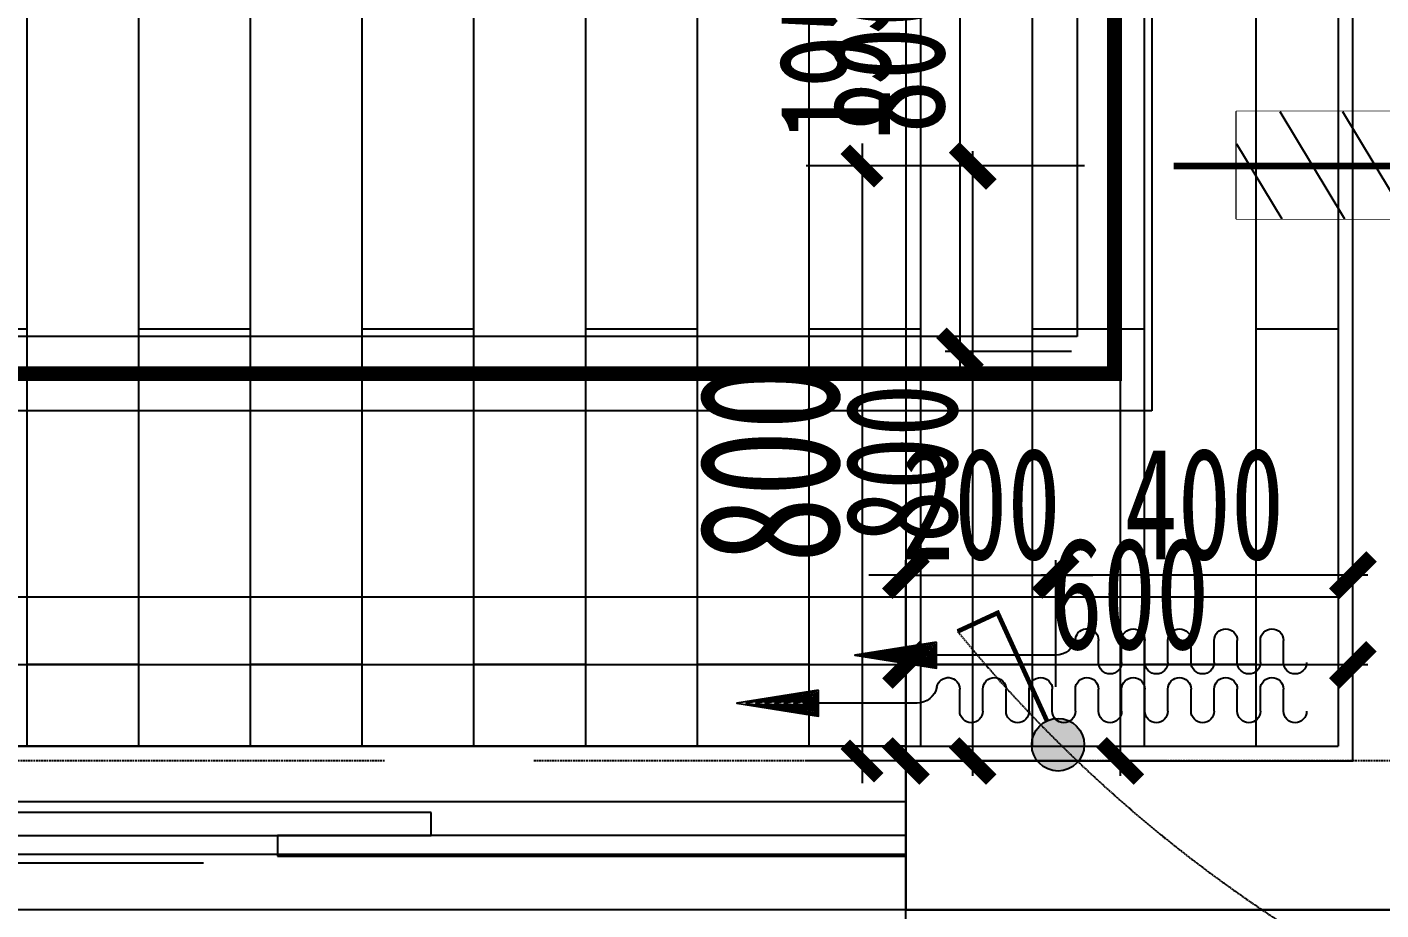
# Model space of a CAD drawing. Extents: x -255202 to 66368, y -6372500 to 603.
# Drawn here: x 60965 to 62783, y -3265287 to -3264102 of the extents above; entities that cross this region are included whole.
import ezdxf
from ezdxf.enums import TextEntityAlignment as Align

# ---------------------------------------------------------------- set-up
doc = ezdxf.new("R2010")
doc.units = 0
doc.header["$LTSCALE"] = 10
doc.header["$MEASUREMENT"] = 0
for name, pattern in [('__DASH', [0.35, 0.25, -0.1]), ('CONTINOUS', [0]), ('DASH', [0.35, 0.25, -0.1]), ('DOTE', [2.4200000000000004, 2, -0.2, 0.02, -0.2]), ('HIDDEN', [0.375, 0.25, -0.125])]:
    doc.linetypes.add(name, pattern=pattern)
for name, color, linetype in [('A-WALL（砌体墙）', 7, 'Continuous'), ('A-墙体完成面', 15, 'Continuous'), ('A-门', 251, 'Continuous'), ('D-地面材料', 250, 'Continuous'), ('DIM-地面材质放线', 149, 'Continuous'), ('DIM-开关定位', 149, 'Continuous'), ('DIM-插座定位', 146, 'Continuous'), ('DIM-灯具定位', 149, 'Continuous'), ('E-开关示意', 34, 'Continuous'), ('G-BEAM', 4, 'DASH'), ('G-BEAM_CON', 4, 'Continuous'), ('J-空调外机', 48, 'HIDDEN'), ('J-窗帘', 8, 'Continuous'), ('J孔洞标注', 149, 'Continuous'), ('T-天花造型', 45, 'Continuous'), ('T-灯具、灯带', 13, 'Continuous'), ('墙体定位图', 7, 'Continuous'), ('孔洞', 53, 'Continuous'), ('孔洞标注', 58, 'Continuous')]:
    doc.layers.add(name, color=color, linetype=linetype)
doc.styles.add('样式222', font='', dxfattribs={"width": 0.7})
doc.styles.get('样式222').set_extended_font_data('STXihei')
doc.dimstyles.new('DK-50', dxfattribs={"dimscale": 50, "dimtxt": 3, "dimasz": 1, "dimexe": 0.4, "dimexo": 0.4, "dimgap": 0.4, "dimtad": 1, "dimtoh": 1, "dimdec": 0, "dimrnd": 5, "dimdsep": 46, "dimtxsty": '样式222', "dimblk": 'ARCHTICK', "dimcen": 3, "dimdle": 0.4, "dimclrd": 149, "dimclre": 149, "dimclrt": 149, "dimadec": 0, "dimazin": 0, "dimtfac": 1, "dimtdec": 0, "dimtix": 1, "dimtmove": 2, "dimatfit": 3, "dimldrblk": 'ARCHTICK', "dimfxl": 3, "dimfxlon": 1, "dimtvp": 1, "dimtolj": 1, "dimtzin": 0, "dimarcsym": 0})
doc.dimstyles.new('副本 DK-75', dxfattribs={"dimscale": 75, "dimtxt": 2.5, "dimasz": 0.6, "dimexe": 1, "dimexo": 1, "dimgap": 0.4, "dimtad": 1, "dimdec": 0, "dimrnd": 5, "dimdsep": 46, "dimtxsty": '样式222', "dimblk": 'ARCHTICK', "dimcen": 3, "dimdle": 0.4, "dimclrd": 149, "dimclre": 149, "dimclrt": 149, "dimadec": 0, "dimazin": 0, "dimtfac": 1, "dimtdec": 0, "dimtix": 1, "dimtmove": 2, "dimatfit": 3, "dimldrblk": 'ARCHTICK', "dimfxl": 3, "dimfxlon": 1, "dimtvp": 1, "dimtolj": 1, "dimtzin": 0, "dimarcsym": 0})

# ---------------------------------------------------------------- blocks, each defined once
blk = doc.blocks.new('_ArchTick')
at = {"color": 0, "linetype": 'ByBlock', "const_width": 0.4}
blk.add_lwpolyline([(-0.5, -0.5), (0.5, 0.5)], dxfattribs=at)
blk = doc.blocks.new('*D120')
at = {"layer": 'Defpoints', "color": 0, "transparency": 16777216}
for p in [(62745.08434002801, -3263137.161124496), (62145.00000000017, -3265087.021671441), (62745.08434389088, -3265087.021671441)]:
    blk.add_point(p, dxfattribs=at)
at = {"layer": 'DIM-插座定位', "color": 149, "lineweight": -2, "transparency": 16777216}
for p, q in [((62145.00000000017, -3263117.161124496), (62145.00000000017, -3265107.021671441)), ((62295.00000000017, -3263137.161124496), (62125.00000000017, -3263137.161124496)), ((62295.00000000017, -3265087.021671441), (62125.00000000017, -3265087.021671441))]:
    blk.add_line(p, q, dxfattribs=at)
at = {"layer": 'DIM-插座定位', "color": 149, "lineweight": -2, "transparency": 16777216, "xscale": 50, "yscale": 50, "zscale": 50}
for p, rotation in [((62145.00000000017, -3263137.161124496), 90), ((62145.00000000017, -3265087.021671441), 270)]:
    blk.add_blockref('_ArchTick', p, dxfattribs=dict(at, rotation=rotation))
at = {"layer": 'DIM-插座定位', "color": 149, "transparency": 16777216, "insert": (62049.99999999924, -3264112.091397968), "char_height": 150, "attachment_point": 5, "rotation": 90, "style": '样式222'}
blk.add_mtext('\\A1;1950', dxfattribs=at)
blk = doc.blocks.new('*D131')
at = {"layer": 'Defpoints', "color": 0, "transparency": 16777216}
for p in [(62346.07489389784, -3264837.432924481), (62346.07489389784, -3265063.715284513), (62145.08434372321, -3265087.021671439)]:
    blk.add_point(p, dxfattribs=at)
at = {"layer": 'DIM-开关定位', "color": 149, "lineweight": -2, "transparency": 16777216}
for p, q in [((62145.08434372321, -3264987.432924481), (62145.08434372321, -3264817.432924481)), ((62346.07489389784, -3264987.432924481), (62346.07489389784, -3264817.432924481)), ((62145.08434372321, -3264837.432924481), (62095.08434372321, -3264837.432924481)), ((62145.08434372321, -3264837.432924481), (62346.07489389784, -3264837.432924481)), ((62346.07489389784, -3264837.432924481), (62396.07489389784, -3264837.432924481))]:
    blk.add_line(p, q, dxfattribs=at)
at = {"layer": 'DIM-开关定位', "color": 149, "lineweight": -2, "transparency": 16777216, "xscale": 50, "yscale": 50, "zscale": 50}
blk.add_blockref('_ArchTick', (62145.08434372321, -3264837.432924481), dxfattribs=at)
at = {"layer": 'DIM-开关定位', "color": 149, "lineweight": -2, "transparency": 16777216, "xscale": 50, "yscale": 50, "zscale": 50, "rotation": 180}
blk.add_blockref('_ArchTick', (62346.07489389784, -3264837.432924481), dxfattribs=at)
at = {"layer": 'DIM-开关定位', "color": 149, "transparency": 16777216, "insert": (62245.57961881052, -3264742.432924481), "char_height": 150, "attachment_point": 5, "style": '样式222'}
blk.add_mtext('\\A1;200', dxfattribs=at)
blk = doc.blocks.new('*U79')
for points in [[(-0.4338071218311021, 0.1796887933164804), (-0.3904160950752341, -0.2608676946291414), (-0.3904160950752341, 0.2608676946291417)], [(-0.3904160950752341, 0.2608676946291417), (-0.3320215967334936, -0.3320215967334935), (-0.3320215967334936, 0.3320215967334937)], [(-0.3904160950752341, -0.2608676946291414), (-0.3904160950752341, 0.2608676946291417), (-0.3320215967334936, -0.3320215967334935)], [(-0.3320215967334936, 0.3320215967334937), (-0.2608676946291415, -0.3904160950752341), (-0.2608676946291415, 0.3904160950752342)], [(-0.3320215967334936, -0.3320215967334935), (-0.3320215967334936, 0.3320215967334937), (-0.2608676946291415, -0.3904160950752341)], [(-0.2608676946291415, 0.3904160950752342), (-0.1796887933164801, -0.4338071218311021), (-0.1796887933164801, 0.4338071218311021)], [(-0.2608676946291415, -0.3904160950752341), (-0.2608676946291415, 0.3904160950752342), (-0.1796887933164801, -0.4338071218311021)], [(-0.1796887933164801, 0.4338071218311021), (-0.0916045524473026, -0.4605271841768374), (-0.0916045524473026, 0.4605271841768375)], [(-0.1796887933164801, -0.4338071218311021), (-0.1796887933164801, 0.4338071218311021), (-0.0916045524473026, -0.4605271841768374)], [(-0.0916045524473026, 0.4605271841768375), (-1e-16, -0.4695494451012771), (-1e-16, 0.4695494451012773)], [(-0.0916045524473026, -0.4605271841768374), (-0.0916045524473026, 0.4605271841768375), (-1e-16, -0.4695494451012771)], [(-0.4695494451012772, 0), (-0.4605271841768374, -0.0916045524473025), (-0.4605271841768374, 0.0916045524473031)], [(-0.4605271841768374, 0.0916045524473031), (-0.4338071218311021, -0.17968879331648), (-0.4338071218311021, 0.1796887933164804)], [(-0.4605271841768374, -0.0916045524473025), (-0.4605271841768374, 0.0916045524473031), (-0.4338071218311021, -0.17968879331648)], [(-0.4338071218311021, -0.17968879331648), (-0.4338071218311021, 0.1796887933164804), (-0.3904160950752341, -0.2608676946291414)]]:
    blk.add_solid(points)
at = {"extrusion": (0, 0, -1)}
for points in [[(1e-16, -0.4695494451012771), (1e-16, 0.4695494451012773), (-0.0916045524473024, -0.4605271841768373)], [(1e-16, 0.4695494451012773), (-0.0916045524473024, -0.4605271841768373), (-0.0916045524473024, 0.4605271841768376)], [(-0.0916045524473024, -0.4605271841768373), (-0.0916045524473024, 0.4605271841768376), (-0.1796887933164799, -0.4338071218311021)], [(-0.0916045524473024, 0.4605271841768376), (-0.1796887933164799, -0.4338071218311021), (-0.1796887933164799, 0.4338071218311023)], [(-0.1796887933164799, -0.4338071218311021), (-0.1796887933164799, 0.4338071218311023), (-0.2608676946291413, -0.390416095075234)], [(-0.1796887933164799, 0.4338071218311023), (-0.2608676946291413, -0.390416095075234), (-0.2608676946291413, 0.3904160950752345)], [(-0.2608676946291413, -0.390416095075234), (-0.2608676946291413, 0.3904160950752345), (-0.3320215967334934, -0.3320215967334935)], [(-0.2608676946291413, 0.3904160950752345), (-0.3320215967334934, -0.3320215967334935), (-0.3320215967334934, 0.3320215967334939)], [(-0.3320215967334934, -0.3320215967334935), (-0.3320215967334934, 0.3320215967334939), (-0.390416095075234, -0.2608676946291414)], [(-0.3320215967334934, 0.3320215967334939), (-0.390416095075234, -0.2608676946291414), (-0.390416095075234, 0.260867694629142)], [(-0.390416095075234, -0.2608676946291414), (-0.390416095075234, 0.260867694629142), (-0.4338071218311019, -0.17968879331648)], [(-0.390416095075234, 0.260867694629142), (-0.4338071218311019, -0.17968879331648), (-0.4338071218311019, 0.1796887933164809)], [(-0.4338071218311019, -0.17968879331648), (-0.4338071218311019, 0.1796887933164809), (-0.4605271841768372, -0.0916045524473026)], [(-0.4338071218311019, 0.1796887933164809), (-0.4605271841768372, -0.0916045524473026), (-0.4605271841768372, 0.0916045524473042)], [(-0.4605271841768372, -0.0916045524473026), (-0.4605271841768372, 0.0916045524473042), (-0.4695494451012775, 5e-15)]]:
    blk.add_solid(points, dxfattribs=at)
blk = doc.blocks.new('开关单01')
for p, q in [((110.3760311594542, 109.3887381767163), (76.96745322688093, 142.7973160785095)), ((20.40882511509153, 19.42153213427445), (110.3760311594542, 109.3887381767163))]:
    blk.add_line(p, q)
at = {"ltscale": 0.3, "const_width": 5}
blk.add_lwpolyline([(76.96745322688093, 142.7973160785095), (110.3760311594542, 109.3887381767163), (19.92129580400964, 19.9212958040096)], dxfattribs=at)
blk.add_circle((0, 0), 28.17296670607665)
at = {"extrusion": (0, 0, -1), "xscale": 60, "yscale": 60, "zscale": -60, "rotation": 90}
blk.add_blockref('*U79', (0, 0), dxfattribs=at)
blk = doc.blocks.new('*D209')
at = {"layer": 'Defpoints', "color": 0, "linetype": 'ByBlock', "transparency": 16777216}
for p in [(62452.13192907396, -3263737.161124501), (62217.481826207, -3264537.030641495), (62395.49311974771, -3264537.030641495)]:
    blk.add_point(p, dxfattribs=at)
at = {"layer": 'DIM-灯具定位', "color": 149, "linetype": 'ByBlock', "lineweight": -2, "transparency": 16777216}
for p, q in [((62217.481826207, -3263717.161124501), (62217.481826207, -3264557.030641495)), ((62367.481826207, -3263737.161124501), (62197.481826207, -3263737.161124501)), ((62367.481826207, -3264537.030641495), (62197.481826207, -3264537.030641495))]:
    blk.add_line(p, q, dxfattribs=at)
at = {"layer": 'DIM-灯具定位', "color": 149, "linetype": 'ByBlock', "lineweight": -2, "transparency": 16777216, "xscale": 50, "yscale": 50, "zscale": 50}
for p, rotation in [((62217.481826207, -3263737.161124501), 90), ((62217.481826207, -3264537.030641495), 270)]:
    blk.add_blockref('_ArchTick', p, dxfattribs=dict(at, rotation=rotation))
at = {"layer": 'DIM-灯具定位', "color": 149, "linetype": 'ByBlock', "transparency": 16777216, "insert": (62122.48182620606, -3264137.095882997), "char_height": 150, "attachment_point": 5, "rotation": 90, "style": '样式222'}
blk.add_mtext('\\A1;800', dxfattribs=at)
blk = doc.blocks.new('DRAP')
at = {"color": 250}
for p, q in [((39.32081005553482, 46.72263380710501), (39.32081005553482, 83.65059129253495)), ((78.13309076807855, 46.7226338069886), (78.13309076807855, 83.65059129253495)), ((116.9453714806004, 46.72263380710501), (116.9453714805968, 83.65059129241854)), ((155.7576521931478, 46.7226338069886), (155.7576521931442, 83.65059129241854)), ((194.5699329056915, 46.72263380710501), (194.5699329056915, 83.65059129241854)), ((233.3822136182243, 46.72263380710501), (233.3822136182243, 83.65059129241854)), ((272.1944943307572, 46.72263380710501), (272.1944943307572, 83.65059129253495)), ((311.00677504329, 46.72263380710501), (311.00677504329, 83.65059129241854)), ((349.819055755841, 46.7226338069886), (349.819055755841, 83.65059129253495)), ((421.6377484275436, 58.76059222524054), (758.9475622098435, 58.76059222535696)), ((39.32081005553482, -35.16112542664632), (39.32081005553482, 1.766832058783621)), ((78.13309076807855, -35.16112542664632), (78.13309076808218, 1.766832058783621)), ((116.9453714806004, -35.16112542664632), (116.9453714806004, 1.766832058900036)), ((155.7576521931478, -35.16112542664632), (155.7576521931442, 1.766832058667205)), ((194.5699329056952, -35.16112542664632), (194.5699329056915, 1.766832058783621)), ((233.382213618228, -35.16112542664632), (233.3822136182243, 1.766832058667205)), ((272.1944943307572, -35.16112542652991), (272.1944943307572, 1.766832058667205)), ((311.00677504329, -35.16112542664632), (311.00677504329, 1.766832058783621)), ((349.8190557558373, -35.16112542652991), (349.8190557558446, 1.766832058667205)), ((388.6313364683701, -35.16112542676274), (388.6313364683738, 1.766832058783621)), ((427.4436171809211, -35.16112542664632), (427.4436171809211, 1.766832058667205)), ((466.2558978934539, -35.16112542664632), (466.2558978934539, 1.766832058783621)), ((505.0681786059868, -35.16112542664632), (505.0681786059868, 1.766832058783621)), ((543.8804593185196, -35.16112542664632), (543.8804593185196, 1.766832058667205)), ((582.6927400310669, -35.16112542664632), (582.6927400310669, 1.766832058667205)), ((654.2767111010435, -21.83185077807866), (840.2600622098398, -21.83185077807866))]:
    blk.add_line(p, q, dxfattribs=at)
at = {"color": 250, "linetype": 'Continuous'}
for points in [[(621.9065766366803, 80.54987127985805), (758.9475622098435, 58.76059222535696), (621.9065766366839, 36.97131317085586)], [(624.4065766366839, 77.6209722883068), (743.0266129241318, 58.76059222535696), (624.4065766366839, 39.90021216217428)], [(626.9065766366839, 74.69207329687197), (727.1056636384419, 58.76059222524054), (626.9065766366839, 42.82911115372553)], [(629.4065766366839, 71.76317430543713), (711.1847143527411, 58.76059222524054), (629.4065766366803, 45.75801014516037)], [(631.9065766366803, 68.8342753140023), (695.2637650670476, 58.76059222524054), (631.9065766366839, 48.68690913671162)], [(634.4065766366803, 65.90537632256746), (679.3428157813469, 58.76059222524054), (634.4065766366839, 51.61580812803004)], [(636.9065766366839, 62.97647733101621), (663.4218664956388, 58.76059222524054), (636.9065766366803, 54.54470711958129)], [(639.4065766366839, 60.04757833958138), (647.5009172099344, 58.76059222535696), (639.4065766366803, 57.47360611113254)], [(819.7815766366803, -0.0425717233447358), (956.8225622098398, -21.83185077796225), (819.7815766366839, -43.62112983246334)], [(822.2815766366839, -2.971470714895986), (940.9016129241318, -21.83185077796225), (822.2815766366803, -40.69223084114492)], [(824.7815766366839, -5.900369706330821), (924.9806636384455, -21.83185077796225), (824.7815766366803, -37.76333184959367)], [(827.2815766366803, -8.829268697882071), (909.0597143527411, -21.83185077796225), (827.2815766366839, -34.83443285815883)], [(829.7815766366803, -11.75816768931691), (893.1387650670513, -21.83185077807866), (829.7815766366839, -31.90553386660758)], [(832.2815766366803, -14.68706668086816), (877.2178157813432, -21.83185077807866), (832.2815766366839, -28.97663487517275)], [(834.7815766366839, -17.61596567230299), (861.2968664956388, -21.83185077796225), (834.7815766366839, -26.0477358836215)], [(837.2815766366803, -20.54486466385424), (845.375917209938, -21.83185077807866), (837.2815766366803, -23.11883689218666)]]:
    blk.add_lwpolyline(points, close=True, dxfattribs=at)
at = {"color": 250}
for centre, radius, start, end in [((58.72695041179759, 83.65059129241854), 19.40614035626747, 0, 180), ((136.3515118368814, 83.65059129241854), 19.40614035626747, 0, 180), ((213.9760732619579, 83.65059129241854), 19.40614035626747, 0, 180), ((291.6006346870236, 83.65059129230212), 19.40614035626747, 0, 180), ((369.2251961121074, 83.65059129241854), 19.40614035626747, 9.59477245366293, 180), ((421.6377484275399, 92.51059222524054), 33.75, 189.5947724536629, 270), ((19.91466969926842, 46.72263380710501), 19.40614035626747, 180, 0), ((97.5392311243304, 46.72263380710501), 19.40614035626747, 180, 0), ((175.1637925494106, 46.7226338069886), 19.40614035626747, 180, 0), ((252.7883539744907, 46.7226338069886), 19.40614035626747, 180, 0), ((330.4129153995564, 46.72263380710501), 19.40614035626747, 180, 0), ((58.72695041179759, 1.766832058667205), 19.40614035626747, 0, 180), ((136.3515118368778, 1.766832058667205), 19.40614035626747, 0, 180), ((213.9760732619579, 1.766832058783621), 19.40614035626747, 0, 180), ((291.6006346870236, 1.766832058783621), 19.40614035626747, 0, 180), ((369.2251961121074, 1.766832058667205), 19.40614035626747, 0, 180), ((446.8497575371875, 1.766832058667205), 19.40614035626747, 0, 180), ((524.4743189622532, 1.766832058667205), 19.40614035626747, 0, 180), ((602.0988803873333, 1.766832058783621), 19.40614035626747, 11.00949546774086, 180), ((654.2767111010435, 11.91814922203775), 33.75, 191.0094954677409, 270), ((19.91466969926842, -35.16112542664632), 19.40614035626747, 180, 0), ((97.53923112433404, -35.16112542664632), 19.40614035626747, 180, 0), ((175.1637925494106, -35.16112542652991), 19.40614035626747, 180, 0), ((252.7883539744907, -35.16112542664632), 19.40614035626747, 180, 0), ((330.41291539956, -35.16112542664632), 19.40614035626747, 180, 0), ((408.0374768246547, -35.16112542664632), 19.40614035626747, 180, 0), ((485.6620382497204, -35.16112542664632), 19.40614035626747, 180, 0), ((563.2865996748005, -35.16112542652991), 19.40614035626747, 180, 0)]:
    blk.add_arc(centre, radius, start, end, dxfattribs=at)
blk = doc.blocks.new('$DorLib2D$00000138')
at = {"color": 0, "linetype": 'Continuous'}
for p, q in [((-0.2875000000003638, -2.131628207280301e-14), (-0.2875000000003638, 0.1537753792110692)), ((-0.2875000000003638, 0.1537753792110692), (0, 0.1537753792110692)), ((-0.5, -0.139864741756405), (-0.5, -2.131628207280301e-14)), ((-0.5, -2.131628207280301e-14), (-0.21875, -2.131628207280301e-14)), ((0, -2.131628207280301e-14), (-0.2875000000003638, -2.131628207280301e-14)), ((-0.21875, -2.131628207280301e-14), (-0.21875, -0.139864741756405)), ((-0.21875, -0.139864741756405), (-0.5, -0.139864741756405)), ((-0.1856715078083653, -0.1859990653694013), (-0.03702418641842087, -0.1859990653694013))]:
    blk.add_line(p, q, dxfattribs=at)
blk = doc.blocks.new('*U92')
at = {"color": 48}
blk.add_lwpolyline([(22.32641585014062, -11.71718853190198), (22.32641585014062, 68.2828114685908), (242.3264253518428, 68.28281146888911), (242.3264253518428, -11.71718853160367)], close=True, dxfattribs=at)
blk.add_wipeout([(22.32641585014062, -11.717188531901968), (22.32641585014062, 68.28281146859081), (242.32642535184272, 68.28281146888907), (242.32642535184272, -11.717188531603654)])
at = {"color": 48, "const_width": 5}
blk.add_lwpolyline([(-4.865193571313284, 28.79380488268362), (289.2239972769073, 28.79380488267634)], dxfattribs=at)
blk = doc.blocks.new('主卧室孔洞')
at = {"color": 1, "xscale": -1, "rotation": 180}
blk.add_blockref('*U92', (270.7556833982671, -8599.90948264424), dxfattribs=at)
at = {"color": 48, "linetype": 'ByBlock'}
for p, q in [((340.9831373641647, -8588.192294112403), (293.0820992484078, -8668.19229411283)), ((387.6053140951173, -8588.192294112465), (339.7042759793594, -8668.192294112894)), ((434.2274908260689, -8588.192294112529), (386.3264527103111, -8668.192294112958)), ((480.8496675570203, -8588.192294112592), (432.9486294412634, -8668.19229411302)), ((513.0821087501098, -8612.224734500549), (479.570806172215, -8668.192294113083))]:
    blk.add_line(p, q, dxfattribs=at)
blk = doc.blocks.new('WDD')
at = {"layer": '孔洞', "color": 48, "linetype": 'ByBlock', "xscale": 1.80468753947396, "yscale": 1.80468753947396, "zscale": 1.80468753947396}
blk.add_blockref('主卧室孔洞', (-180206.8185476576, -3307052.57929104, -6.894340875746146), dxfattribs=at)
at = {"layer": '孔洞', "color": 48, "linetype": 'ByBlock'}
blk.add_circle((-179863.9160635076, -3322624.692595416, -6.894340875746146), 136.9467697016375, dxfattribs=at)
blk = doc.blocks.new('RWSDX')
at = {"layer": '孔洞', "color": 48, "style": '样式222', "width": 0.7}
blk.add_text('2', height=187.4987569642499, dxfattribs=at).set_placement((-185373.4795175676, -3336332.913601094, -6.894340875746146), align=Align.RIGHT)
at = {"layer": '孔洞', "linetype": 'ByBlock'}
blk.add_blockref('WDD', (-5557.295279994607, -13621.03014608892), dxfattribs=at)
blk = doc.blocks.new('*D288')
at = {"layer": 'Defpoints', "color": 0, "transparency": 16777216}
for p in [(62646.14217668269, -3264288.000000002), (62086.03709688108, -3265087.021671441), (62646.14217668278, -3265087.021671441)]:
    blk.add_point(p, dxfattribs=at)
at = {"layer": 'J孔洞标注', "color": 149, "lineweight": -2, "transparency": 16777216}
for p, q in [((62086.03709688108, -3264258.000000002), (62086.03709688108, -3265117.021671441)), ((62311.03709688108, -3264288.000000002), (62011.03709688108, -3264288.000000002)), ((62311.03709688108, -3265087.021671441), (62011.03709688108, -3265087.021671441))]:
    blk.add_line(p, q, dxfattribs=at)
at = {"layer": 'J孔洞标注', "color": 149, "lineweight": -2, "transparency": 16777216, "xscale": 45, "yscale": 45, "zscale": 45}
for p, rotation in [((62086.03709688108, -3264288.000000002), 90), ((62086.03709688108, -3265087.021671441), 270)]:
    blk.add_blockref('_ArchTick', p, dxfattribs=dict(at, rotation=rotation))
at = {"layer": 'J孔洞标注', "color": 149, "transparency": 16777216, "insert": (61962.28709688014, -3264687.510835721), "char_height": 187.5, "attachment_point": 5, "rotation": 90, "style": '样式222'}
blk.add_mtext('\\A1;800', dxfattribs=at)
blk = doc.blocks.new('*D313')
at = {"layer": 'Defpoints', "color": 0, "linetype": 'ByBlock', "transparency": 16777216}
for p in [(62234.66868994228, -3264288.000000002), (62690.94588331685, -3264288.000000002), (63287.66868994213, -3265087.021671441)]:
    blk.add_point(p, dxfattribs=at)
at = {"layer": '孔洞标注', "color": 149, "linetype": 'ByBlock', "lineweight": -2, "transparency": 16777216}
for p, q in [((62234.66868994228, -3265107.021671441), (62234.66868994228, -3264268.000000002)), ((62384.66868994228, -3264288.000000002), (62214.66868994228, -3264288.000000002)), ((62384.66868994228, -3265087.021671441), (62214.66868994228, -3265087.021671441))]:
    blk.add_line(p, q, dxfattribs=at)
at = {"layer": '孔洞标注', "color": 149, "linetype": 'ByBlock', "lineweight": -2, "transparency": 16777216, "xscale": 50, "yscale": 50, "zscale": 50}
for p, rotation in [((62234.66868994228, -3264288.000000002), 90), ((62234.66868994228, -3265087.021671441), 270)]:
    blk.add_blockref('_ArchTick', p, dxfattribs=dict(at, rotation=rotation))
at = {"layer": '孔洞标注', "color": 149, "linetype": 'ByBlock', "transparency": 16777216, "insert": (62139.66868994134, -3264687.510835721), "char_height": 150, "attachment_point": 5, "rotation": 90, "style": '样式222'}
blk.add_mtext('\\A1;800', dxfattribs=at)
blk = doc.blocks.new('fgdgdgd')
at = {"layer": 'G-BEAM'}
for p, q in [((164752.5632162773, 59224.83510910627), (162052.5645185125, 59224.83510910627)), ((167552.5632162801, 59224.83510910627), (164952.5632162773, 59224.83510910627))]:
    blk.add_line(p, q, dxfattribs=at)
at = {"layer": 'G-BEAM_CON', "linetype": 'Continuous'}
blk.add_line((167552.5632162801, 59024.83510910627), (162052.5645185125, 59024.83510910627), dxfattribs=at)
blk = doc.blocks.new('*D674')
at = {"layer": 'Defpoints', "color": 0, "transparency": 16777216}
for p in [(62845.08434389085, -3265033.5), (62845.08434389085, -3265087.021671439), (63045.08434389036, -3265087.021671439)]:
    blk.add_point(p, dxfattribs=at)
at = {"layer": '墙体定位图', "color": 149, "lineweight": -2, "transparency": 16777216}
for p, q in [((62845.08434389085, -3265067.021671439), (62845.08434389085, -3265013.5)), ((63045.08434389036, -3265067.021671439), (63045.08434389036, -3265013.5)), ((62845.08434389085, -3265033.5), (62795.08434389085, -3265033.5)), ((63045.08434389036, -3265033.5), (62845.08434389085, -3265033.5)), ((63045.08434389036, -3265033.5), (63095.08434389036, -3265033.5))]:
    blk.add_line(p, q, dxfattribs=at)
at = {"layer": '墙体定位图', "color": 149, "lineweight": -2, "transparency": 16777216, "xscale": 50, "yscale": 50, "zscale": 50}
blk.add_blockref('_ArchTick', (62845.08434389085, -3265033.5), dxfattribs=at)
at = {"layer": '墙体定位图', "color": 149, "lineweight": -2, "transparency": 16777216, "xscale": 50, "yscale": 50, "zscale": 50, "rotation": 180}
blk.add_blockref('_ArchTick', (63045.08434389036, -3265033.5), dxfattribs=at)
at = {"layer": '墙体定位图', "color": 149, "transparency": 16777216, "insert": (62945.0843438906, -3264938.5), "char_height": 150, "attachment_point": 5, "style": '样式222'}
blk.add_mtext('\\A1;200', dxfattribs=at)
blk = doc.blocks.new('*D684')
at = {"layer": 'Defpoints', "color": 0, "transparency": 16777216}
for p in [(62145.08434372321, -3264958), (62145.08434372321, -3265087.021671439), (62745.08434389085, -3265087.021671439)]:
    blk.add_point(p, dxfattribs=at)
at = {"layer": '墙体定位图', "color": 149, "lineweight": -2, "transparency": 16777216}
for p, q in [((62145.08434372321, -3265067.021671439), (62145.08434372321, -3264938)), ((62745.08434389085, -3265067.021671439), (62745.08434389085, -3264938)), ((62765.08434389085, -3264958), (62125.08434372321, -3264958))]:
    blk.add_line(p, q, dxfattribs=at)
at = {"layer": '墙体定位图', "color": 149, "lineweight": -2, "transparency": 16777216, "xscale": 50, "yscale": 50, "zscale": 50, "rotation": 180}
blk.add_blockref('_ArchTick', (62145.08434372321, -3264958), dxfattribs=at)
at = {"layer": '墙体定位图', "color": 149, "lineweight": -2, "transparency": 16777216, "xscale": 50, "yscale": 50, "zscale": 50}
blk.add_blockref('_ArchTick', (62745.08434389085, -3264958), dxfattribs=at)
at = {"layer": '墙体定位图', "color": 149, "transparency": 16777216, "insert": (62445.08434380703, -3264863), "char_height": 150, "attachment_point": 5, "style": '样式222'}
blk.add_mtext('\\A1;600', dxfattribs=at)
blk = doc.blocks.new('*D685')
at = {"layer": 'Defpoints', "color": 0, "transparency": 16777216}
for p in [(59145.08434372321, 0), (59145.08434372321, 0), (62145.08434372321, -3265087.021671439)]:
    blk.add_point(p, dxfattribs=at)
at = {"layer": '墙体定位图', "color": 149, "lineweight": -2, "transparency": 16777216}
for p, q in [((59145.08434372321, 0), (59145.08434372321, 20)), ((62145.08434372341, -150), (62145.08434372341, 20)), ((62165.08434372341, 0), (59125.08434372321, 0))]:
    blk.add_line(p, q, dxfattribs=at)
at = {"layer": '墙体定位图', "color": 149, "lineweight": -2, "transparency": 16777216, "xscale": 50, "yscale": 50, "zscale": 50, "rotation": 180}
blk.add_blockref('_ArchTick', (59145.08434372321, 0), dxfattribs=at)
at = {"layer": '墙体定位图', "color": 149, "lineweight": -2, "transparency": 16777216, "xscale": 50, "yscale": 50, "zscale": 50}
blk.add_blockref('_ArchTick', (62145.08434372341, 0), dxfattribs=at)
at = {"layer": '墙体定位图', "color": 149, "transparency": 16777216, "insert": (60645.08434372331, 95), "char_height": 150, "attachment_point": 5, "style": '样式222'}
blk.add_mtext('\\A1;3000', dxfattribs=at)
blk = doc.blocks.new('*D693')
at = {"layer": 'Defpoints', "color": 0, "transparency": 16777216}
for p in [(62745.08433251562, -3261787.002460547), (62432.66868994228, -3265087.021671441), (62515.16868994213, -3265087.021671441)]:
    blk.add_point(p, dxfattribs=at)
at = {"layer": '墙体定位图', "color": 149, "lineweight": -2, "transparency": 16777216}
for p, q in [((62432.66868994228, -3261767.002460547), (62432.66868994228, -3265107.021671441)), ((62582.66868994228, -3261787.002460547), (62412.66868994228, -3261787.002460547)), ((62495.16868994213, -3265087.021671441), (62412.66868994228, -3265087.021671441))]:
    blk.add_line(p, q, dxfattribs=at)
at = {"layer": '墙体定位图', "color": 149, "lineweight": -2, "transparency": 16777216, "xscale": 50, "yscale": 50, "zscale": 50}
for p, rotation in [((62432.66868994228, -3261787.002460547), 90), ((62432.66868994228, -3265087.021671441), 270)]:
    blk.add_blockref('_ArchTick', p, dxfattribs=dict(at, rotation=rotation))
at = {"layer": '墙体定位图', "color": 149, "transparency": 16777216, "insert": (62337.66868994134, -3263437.012065993), "char_height": 150, "attachment_point": 5, "rotation": 90, "style": '样式222'}
blk.add_mtext('\\A1;3300', dxfattribs=at)
blk = doc.blocks.new('*D730')
at = {"layer": 'Defpoints', "color": 0, "transparency": 16777216}
for p in [(59145.08434372321, -3264958), (59145.08434372321, -3265383.021671439), (62145.08434372321, -3265383.021671439)]:
    blk.add_point(p, dxfattribs=at)
at = {"layer": '墙体定位图', "color": 149, "lineweight": -2, "transparency": 16777216}
for p, q in [((59145.08434372321, -3265108), (59145.08434372321, -3264938)), ((62145.08434372321, -3265108), (62145.08434372321, -3264938)), ((62165.08434372321, -3264958), (59125.08434372321, -3264958))]:
    blk.add_line(p, q, dxfattribs=at)
at = {"layer": '墙体定位图', "color": 149, "lineweight": -2, "transparency": 16777216, "xscale": 50, "yscale": 50, "zscale": 50, "rotation": 180}
blk.add_blockref('_ArchTick', (59145.08434372321, -3264958), dxfattribs=at)
at = {"layer": '墙体定位图', "color": 149, "lineweight": -2, "transparency": 16777216, "xscale": 50, "yscale": 50, "zscale": 50}
blk.add_blockref('_ArchTick', (62145.08434372321, -3264958), dxfattribs=at)
at = {"layer": '墙体定位图', "color": 149, "transparency": 16777216, "insert": (60645.08434372321, -3264863), "char_height": 150, "attachment_point": 5, "style": '样式222'}
blk.add_mtext('\\A1;3000', dxfattribs=at)
blk = doc.blocks.new('*D1077')
at = {"layer": 'Defpoints', "color": 0, "transparency": 16777216}
for p in [(62346.07489389784, -3264837.432924481), (62346.07489389784, -3265063.715284513), (62745.08434389085, -3265087.021671439)]:
    blk.add_point(p, dxfattribs=at)
at = {"layer": 'DIM-开关定位', "color": 149, "lineweight": -2, "transparency": 16777216}
for p, q in [((62346.07489389784, -3264987.432924481), (62346.07489389784, -3264817.432924481)), ((62745.08434389085, -3264987.432924481), (62745.08434389085, -3264817.432924481)), ((62765.08434389085, -3264837.432924481), (62326.07489389784, -3264837.432924481))]:
    blk.add_line(p, q, dxfattribs=at)
at = {"layer": 'DIM-开关定位', "color": 149, "lineweight": -2, "transparency": 16777216, "xscale": 50, "yscale": 50, "zscale": 50, "rotation": 180}
blk.add_blockref('_ArchTick', (62346.07489389784, -3264837.432924481), dxfattribs=at)
at = {"layer": 'DIM-开关定位', "color": 149, "lineweight": -2, "transparency": 16777216, "xscale": 50, "yscale": 50, "zscale": 50}
blk.add_blockref('_ArchTick', (62745.08434389085, -3264837.432924481), dxfattribs=at)
at = {"layer": 'DIM-开关定位', "color": 149, "transparency": 16777216, "insert": (62545.57961889434, -3264742.432924481), "char_height": 150, "attachment_point": 5, "style": '样式222'}
blk.add_mtext('\\A1;400', dxfattribs=at)
blk = doc.blocks.new('*D1186')
at = {"layer": 'Defpoints', "color": 0, "transparency": 16777216}
for p in [(62875.08434404699, -3264537.01102124), (62975.08467553284, -3264537.011021231), (62875.08434405451, -3264622.020483247)]:
    blk.add_point(p, dxfattribs=at)
at = {"layer": 'DIM-地面材质放线', "color": 149, "lineweight": -2, "transparency": 16777216}
for p, q in [((62875.08434404876, -3264557.01102124), (62875.08434405628, -3264642.020483247)), ((62975.08467553461, -3264557.011021231), (62975.08467554213, -3264642.020483238)), ((62875.08434405451, -3264622.020483247), (62825.08434405451, -3264622.020483251)), ((62975.08467554036, -3264622.020483238), (62875.08434405451, -3264622.020483247)), ((62975.08467554036, -3264622.020483238), (63025.08467554036, -3264622.020483234))]:
    blk.add_line(p, q, dxfattribs=at)
at = {"layer": 'DIM-地面材质放线', "color": 149, "lineweight": -2, "transparency": 16777216, "xscale": 50, "yscale": 50, "zscale": 50}
for p, rotation in [((62875.08434405451, -3264622.020483247), 5.069244384628908e-09), ((62975.08467554036, -3264622.020483238), 180.0000000050692)]:
    blk.add_blockref('_ArchTick', p, dxfattribs=dict(at, rotation=rotation))
at = {"layer": 'DIM-地面材质放线', "color": 149, "transparency": 16777216, "insert": (62925.08450978903, -3264527.020483242), "char_height": 150, "attachment_point": 5, "rotation": 5.069244384628908e-09, "style": '样式222'}
blk.add_mtext('\\A1;100', dxfattribs=at)

msp = doc.modelspace()

# ---------------------------------------------------------------- linework, layer by layer
at = {"layer": 'A-WALL（砌体墙）'}
for p, q in [((62145.08434372321, -3265287.021671439), (62145.08434372321, -3265087.021671439)), ((62145.08434372321, -3265087.021671439), (62745.08434389085, -3265087.021671439)), ((62845.08434389085, -3265287.021671439), (62145.08434372321, -3265287.021671439))]:
    msp.add_line(p, q, dxfattribs=at)
at = {"layer": 'A-墙体完成面'}
msp.add_line((62145.08434372321, -3265067.030728438), (62725.08434390854, -3265067.030728438), dxfattribs=at)
msp.add_lwpolyline([(62145.08434372321, -3265067.030728438), (62145.08459079819, -3265287.021672011), (65045.08409698271, -3265287.021670869)], dxfattribs=at)
at = {"layer": 'A-门', "linetype": 'ByBlock'}
for p, q in [((62145.08434372321, -3265067.030727866), (59145.08434372321, -3265067.030727866)), ((62145.08434372321, -3265287.021671439), (59145.08434372321, -3265287.021671439))]:
    msp.add_line(p, q, dxfattribs=at)
at = {"layer": 'D-地面材料'}
for p, q in [((60965.08434420542, -3264506.945538275), (60965.08434420542, -3263606.945538275)), ((61115.08434420542, -3264506.945538275), (61115.08434420542, -3263606.945538275)), ((61265.08434420542, -3264506.945538275), (61265.08434420542, -3263606.945538275)), ((61415.08434420542, -3264506.945538275), (61415.08434420542, -3263606.945538275)), ((61565.08434420542, -3264506.945538275), (61565.08434420542, -3263606.945538275)), ((61715.08434420542, -3264506.945538275), (61715.08434420542, -3263606.945538275)), ((61865.08434420542, -3264506.945538275), (61865.08434420542, -3263606.945538275)), ((62015.08434420542, -3264506.945538275), (62015.08434420542, -3263606.945538275)), ((62165.08434420542, -3264506.945538275), (62165.08434420542, -3263606.945538275)), ((62315.08434420542, -3264506.945538275), (62315.08434420542, -3263606.945538275)), ((62465.08434420542, -3264506.945538275), (62465.08434420542, -3263606.945538275)), ((60965.08434420542, -3264956.945538275), (60965.08434420542, -3264056.945538275)), ((61115.08434420542, -3264956.945538275), (61115.08434420542, -3264056.945538275)), ((61265.08434420542, -3264956.945538275), (61265.08434420542, -3264056.945538275)), ((61415.08434420542, -3264956.945538275), (61415.08434420542, -3264056.945538275)), ((61565.08434420542, -3264956.945538275), (61565.08434420542, -3264056.945538275)), ((61715.08434420542, -3264956.945538275), (61715.08434420542, -3264056.945538275)), ((61865.08434420542, -3264956.945538275), (61865.08434420542, -3264056.945538275)), ((62015.08434420542, -3264956.945538275), (62015.08434420542, -3264056.945538275)), ((62165.08434420542, -3264956.945538275), (62165.08434420542, -3264056.945538275)), ((62315.08434420542, -3264956.945538275), (62315.08434420542, -3264056.945538275)), ((62465.08434420542, -3264956.945538275), (62465.08434420542, -3264056.945538275)), ((60815.08434420542, -3264506.945538275), (60965.08434420542, -3264506.945538275)), ((60815.08434420542, -3264506.945538275), (60965.08434420542, -3264506.945538275)), ((60965.08434420542, -3265067.03072844), (60965.08434420542, -3264506.945538275)), ((61115.08434420542, -3265067.03072844), (61115.08434420542, -3264506.945538275)), ((61115.08434420542, -3264506.945538275), (61265.08434420542, -3264506.945538275)), ((61115.08434420542, -3264506.945538275), (61265.08434420542, -3264506.945538275)), ((61265.08434420542, -3265067.030728439), (61265.08434420542, -3264506.945538275)), ((61415.08434420542, -3265067.030728439), (61415.08434420542, -3264506.945538275)), ((61415.08434420542, -3264506.945538275), (61565.08434420542, -3264506.945538275)), ((61415.08434420542, -3264506.945538275), (61565.08434420542, -3264506.945538275)), ((61565.08434420542, -3265067.030728439), (61565.08434420542, -3264506.945538275)), ((61715.08434420542, -3265067.030728439), (61715.08434420542, -3264506.945538275)), ((61715.08434420542, -3264506.945538275), (61865.08434420542, -3264506.945538275)), ((61715.08434420542, -3264506.945538275), (61865.08434420542, -3264506.945538275)), ((61865.08434420542, -3265067.030728439), (61865.08434420542, -3264506.945538275)), ((62015.08434420542, -3265067.030728439), (62015.08434420542, -3264506.945538275)), ((62015.08434420542, -3264506.945538275), (62165.08434420542, -3264506.945538275)), ((62015.08434420542, -3264506.945538275), (62165.08434420542, -3264506.945538275)), ((62165.08434420542, -3265067.030728438), (62165.08434420542, -3264506.945538275)), ((62315.08434420542, -3265067.030728438), (62315.08434420542, -3264506.945538275)), ((62315.08434420542, -3264506.945538275), (62465.08434420542, -3264506.945538275)), ((62315.08434420542, -3264506.945538275), (62465.08434420542, -3264506.945538275)), ((62465.08434420542, -3265067.030728438), (62465.08434420542, -3264506.945538275)), ((62615.08434420542, -3265067.030728438), (62615.08434420542, -3264506.945538275)), ((62615.08434420542, -3264506.945538275), (62725.08433965663, -3264506.945538275)), ((62615.08434420542, -3264506.945538275), (62725.08433965663, -3264506.945538275)), ((60965.08434420542, -3264956.945538275), (61115.08434420542, -3264956.945538275)), ((60965.08434420542, -3265067.03072844), (60965.08434420542, -3264956.945538275)), ((60965.08434420542, -3264956.945538275), (61115.08434420542, -3264956.945538275)), ((61115.08434420542, -3265067.03072844), (61115.08434420542, -3264956.945538275)), ((61265.08434420542, -3264956.945538275), (61415.08434420542, -3264956.945538275)), ((61265.08434420542, -3265067.030728439), (61265.08434420542, -3264956.945538275)), ((61265.08434420542, -3264956.945538275), (61415.08434420542, -3264956.945538275)), ((61415.08434420542, -3265067.030728439), (61415.08434420542, -3264956.945538275)), ((61565.08434420542, -3264956.945538275), (61715.08434420542, -3264956.945538275)), ((61565.08434420542, -3265067.030728439), (61565.08434420542, -3264956.945538275)), ((61565.08434420542, -3264956.945538275), (61715.08434420542, -3264956.945538275)), ((61715.08434420542, -3265067.030728439), (61715.08434420542, -3264956.945538275)), ((61865.08434420542, -3264956.945538275), (62015.08434420542, -3264956.945538275)), ((61865.08434420542, -3265067.030728439), (61865.08434420542, -3264956.945538275)), ((61865.08434420542, -3264956.945538275), (62015.08434420542, -3264956.945538275)), ((62015.08434420542, -3265067.030728439), (62015.08434420542, -3264956.945538275)), ((62165.08434420542, -3264956.945538275), (62315.08434420542, -3264956.945538275)), ((62165.08434420542, -3265067.030728438), (62165.08434420542, -3264956.945538275)), ((62165.08434420542, -3264956.945538275), (62315.08434420542, -3264956.945538275)), ((62315.08434420542, -3265067.030728438), (62315.08434420542, -3264956.945538275)), ((62465.08434420542, -3264956.945538275), (62615.08434420542, -3264956.945538275)), ((62465.08434420542, -3265067.030728438), (62465.08434420542, -3264956.945538275)), ((62465.08434420542, -3264956.945538275), (62615.08434420542, -3264956.945538275)), ((62615.08434420542, -3265067.030728438), (62615.08434420542, -3264956.945538275))]:
    msp.add_line(p, q, dxfattribs=at)
at = {"layer": 'D-地面材料', "color": 149}
for points in [[(62145.08434372321, -3265067.030728438), (59145.08434372321, -3265067.030728438), (59145.08434372321, -3265307.025040804), (62145.08434372321, -3265307.025040804)], [(62145.08446725956, -3265212.472053738), (59145.08434372321, -3265212.473064546), (59145.08434372321, -3265141.579335332), (62145.08446725956, -3265141.578324525)]]:
    msp.add_lwpolyline(points, close=True, dxfattribs=at)
at = {"layer": 'E-开关示意', "linetype": '__DASH', "ltscale": 0.5}
msp.add_arc((63684.2896141494, -3263714.908949486), 1896.409563124979, 219.1843889095719, 293.6517404973007, dxfattribs=at)
at = {"layer": 'T-天花造型'}
msp.add_line((62725.11805433224, -3264867.026264901), (58565.11805393209, -3264867.034869064), dxfattribs=at)
for points in [[(62475.08431347816, -3264617.030641493), (58815.08433934116, -3264617.030641493), (58815.08433933137, -3261557.18550954), (62475.08431346837, -3261557.18550954)], [(62375.08431347816, -3264517.030641493), (58915.08433934116, -3264517.030641493), (58915.08433933137, -3261657.18550954), (62375.08431346837, -3261657.18550954)]]:
    msp.add_lwpolyline(points, close=True, dxfattribs=at)
at = {"layer": 'T-天花造型', "linetype": 'ByBlock'}
msp.add_lwpolyline([(62145.08434372321, -3265287.021672011), (59145.08389107787, -3265287.021672011), (59145.08389107787, -3265067.030728448), (62145.08434372321, -3265067.030728448)], close=True, dxfattribs=at)
at = {"layer": 'T-灯具、灯带', "linetype": 'DOTE', "ltscale": 0.3, "const_width": 20}
msp.add_lwpolyline([(62425.08431347816, -3264567.030641493), (58865.08433934116, -3264567.030641493), (58865.08433933137, -3261607.18550954), (62425.08431346837, -3261607.18550954)], close=True, dxfattribs=at)

# ---------------------------------------------------------------- block references
at = {"layer": 'A-门', "linetype": 'ByBlock', "xscale": -3000, "yscale": 200, "zscale": 3000}
msp.add_blockref('$DorLib2D$00000138', (60645.08434372321, -3265187.021671439), dxfattribs=at)
at = {"layer": 'E-开关示意', "linetype": 'ByBlock', "xscale": 1.253132712179809, "yscale": 1.253132712179809, "zscale": 1.253132712179809, "rotation": 69.87803346157139}
msp.add_blockref('开关单01', (62349.19178823906, -3265065.218492465), dxfattribs=at)
at = {"layer": 'J-窗帘', "color": 8, "linetype": 'ByBlock', "xscale": -0.8000000000367752, "yscale": 0.8000000000367752, "zscale": 0.8000000000367752, "rotation": 359.9986470439125}
msp.add_blockref('DRAP', (62683.41979345492, -3264991.997397691), dxfattribs=at)

# ---------------------------------------------------------------- dimensions: what is measured, and where the dimension line sits
at = {"layer": 'DIM-开关定位'}
for p1, angle, picture, middle in [((62145.08434372321, -3265087.021671439), 180, '*D131', (62245.57961881052, -3264742.432924481)), ((62745.08434389085, -3265087.021671439), 7.016709298534877e-15, '*D1077', (62545.57961889434, -3264742.432924481))]:
    dim = msp.add_linear_dim(base=(62346.07489389784, -3264837.432924481), p1=p1, p2=(62346.07489389784, -3265063.715284513), angle=angle, dimstyle='DK-50', dxfattribs=at)
    dim.commit()
    dim.dimension.update_dxf_attribs({"geometry": picture, "text_midpoint": middle})
at = {"layer": 'DIM-插座定位'}
dim = msp.add_linear_dim(base=(62145.00000000017, -3265087.021671441), p1=(62745.08434002798, -3263137.161124494), p2=(62745.08434389085, -3265087.021671439), angle=90, dimstyle='DK-50', dxfattribs=at)
dim.commit()
dim.dimension.update_dxf_attribs({"geometry": '*D120', "text_midpoint": (62049.99999999924, -3264112.091397968)})
at = {"layer": 'DIM-灯具定位', "linetype": 'ByBlock'}
dim = msp.add_linear_dim(base=(62217.481826207, -3264537.030641495), p1=(62452.13192907393, -3263737.1611245), p2=(62395.49311974768, -3264537.030641493), angle=90, dimstyle='DK-50', dxfattribs=at)
dim.commit()
dim.dimension.update_dxf_attribs({"geometry": '*D209', "text_midpoint": (62122.48182620606, -3264137.095882997)})
at = {"layer": '墙体定位图', "color": 1}
for base, p1, p2, picture, middle in [((59145.08434372321, 0), (62145.08434372321, -3265087.021671439), (59145.08434372321, 0), '*D685', (60645.08434372331, 95)), ((59145.08434372321, -3264958), (62145.08434372321, -3265383.021671439), (59145.08434372321, -3265383.021671439), '*D730', (60645.08434372321, -3264863)), ((62145.08434372321, -3264958), (62745.08434389085, -3265087.021671439), (62145.08434372321, -3265087.021671439), '*D684', (62445.08434380703, -3264863)), ((62845.08434389085, -3265033.5), (63045.08434389036, -3265087.021671439), (62845.08434389085, -3265087.021671439), '*D674', (62945.0843438906, -3264938.5))]:
    dim = msp.add_linear_dim(base=base, p1=p1, p2=p2, angle=180, dimstyle='DK-50', dxfattribs=at)
    dim.commit()
    dim.dimension.update_dxf_attribs({"geometry": picture, "text_midpoint": middle})

# ---------------------------------------------------------------- next in the draw order: block references
at = {"layer": 'J-空调外机', "linetype": 'ByBlock', "xscale": -1}
msp.add_blockref('RWSDX', (-122249.1599135484, 71957.72274194611, 6.894340875746146), dxfattribs=at)

# ---------------------------------------------------------------- next in the draw order: linework, layer by layer
at = {"layer": 'A-WALL（砌体墙）'}
msp.add_line((62745.08434389085, -3265087.021671439), (62745.08433251559, -3261787.002460545), dxfattribs=at)
at = {"layer": 'A-墙体完成面'}
msp.add_line((62725.08433916997, -3261787.002460545), (62725.08434390854, -3265067.030728438), dxfattribs=at)
at = {"layer": 'D-地面材料'}
for p, q in [((62615.08434420542, -3264506.945538275), (62615.08434420542, -3263606.945538275)), ((62615.08434420542, -3264956.945538275), (62615.08434420542, -3264056.945538275))]:
    msp.add_line(p, q, dxfattribs=at)

# ---------------------------------------------------------------- next in the draw order: block references
at = {"layer": 'G-BEAM_CON', "linetype": 'CONTINOUS'}
msp.add_blockref('fgdgdgd', (-103307.4866848893, -3324311.856146393), dxfattribs=at)

# ---------------------------------------------------------------- next in the draw order: dimensions: what is measured, and where the dimension line sits
at = {"layer": 'DIM-地面材质放线'}
dim = msp.add_aligned_dim(p1=(62975.08467553284, -3264537.011021231), p2=(62875.08434404699, -3264537.01102124), distance=85.00946200685576, dimstyle='DK-50', dxfattribs=at)
dim.commit()
dim.dimension.update_dxf_attribs({"geometry": '*D1186', "text_midpoint": (62925.08450978903, -3264527.020483242)})
at = {"layer": 'J孔洞标注'}
dim = msp.add_linear_dim(base=(62086.03709688108, -3265087.021671441), p1=(62646.14217668266, -3264288), p2=(62646.14217668275, -3265087.021671439), angle=90, dimstyle='副本 DK-75', dxfattribs=at)
dim.commit()
dim.dimension.update_dxf_attribs({"geometry": '*D288', "text_midpoint": (61962.28709688014, -3264687.510835721)})
at = {"layer": '墙体定位图', "color": 1}
dim = msp.add_linear_dim(base=(62432.66868994228, -3265087.021671441), p1=(62745.08433251559, -3261787.002460545), p2=(62515.1686899421, -3265087.021671439), angle=90, dimstyle='DK-50', dxfattribs=at)
dim.commit()
dim.dimension.update_dxf_attribs({"geometry": '*D693', "text_midpoint": (62337.66868994134, -3263437.012065993)})
at = {"layer": '孔洞标注', "linetype": 'ByBlock'}
dim = msp.add_linear_dim(base=(62234.66868994228, -3264288.000000002), p1=(63287.6686899421, -3265087.02167144), p2=(62690.94588331682, -3264288), angle=90, dimstyle='DK-50', dxfattribs=at)
dim.commit()
dim.dimension.update_dxf_attribs({"geometry": '*D313', "text_midpoint": (62139.66868994134, -3264687.510835721)})

doc.saveas('drawing.dxf')
